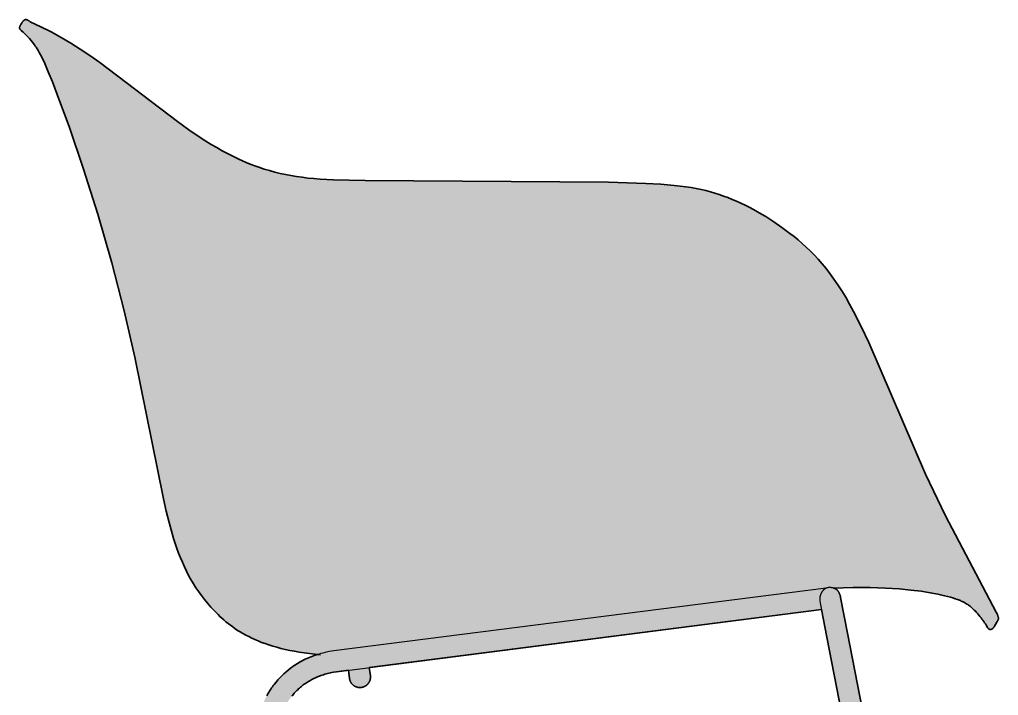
# Model space of a CAD drawing. Header units: millimetres. Extents: x 0 to 1642, y -909 to 770.
# Drawn here: x 1008 to 1566, y 385 to 770 of the extents above; entities that cross this region are included whole.
import ezdxf

# ---------------------------------------------------------------- set-up
doc = ezdxf.new("R2010")
doc.units = ezdxf.units.MM
doc.layers.add('Blocks', color=7, linetype='Continuous')
doc.layers.add('Blocks$Fill', color=7, linetype='Continuous', true_color=0xffffff)
doc.layers.add('Blocks$Inner', color=7, linetype='Continuous', lineweight=25, true_color=0x007f00)
doc.layers.add('Blocks$Outline', color=7, linetype='Continuous', lineweight=35, true_color=0xff3f3f)

# ---------------------------------------------------------------- blocks, each defined once
blk = doc.blocks.new('Fiber Armchair Sled Base Side')
at = {"layer": 'Blocks$Fill', "extrusion": (0, 0, -1)}
h = blk.add_hatch(color=256, dxfattribs=at)
h.paths.add_polyline_path([(-591.92, 423.95), (-592.07, 423.7), (-592.15, 423.59), (-592.22, 423.48), (-592.3, 423.39), (-592.34, 423.34), (-592.38, 423.3), (-592.41, 423.25), (-592.45, 423.21), (-592.49, 423.17), (-592.52, 423.14), (-592.56, 423.1), (-592.6, 423.07), (-592.64, 423.03), (-592.67, 423), (-592.71, 422.97), (-592.75, 422.94), (-592.78, 422.92), (-592.82, 422.89), (-592.85, 422.86), (-592.89, 422.84), (-592.93, 422.82), (-592.96, 422.8), (-593, 422.78), (-593.03, 422.76), (-593.07, 422.74), (-593.1, 422.73), (-593.14, 422.71), (-593.17, 422.7), (-593.2, 422.68), (-593.24, 422.67), (-593.27, 422.66), (-593.31, 422.65), (-593.34, 422.64), (-593.37, 422.63), (-593.41, 422.63), (-593.44, 422.62), (-593.47, 422.61), (-593.5, 422.61), (-593.54, 422.6), (-593.57, 422.6), (-593.6, 422.6), (-593.63, 422.59), (-593.66, 422.59), (-593.69, 422.59), (-593.75, 422.59), (-593.81, 422.59), (-593.87, 422.59), (-593.93, 422.6), (-593.99, 422.6), (-594.09, 422.61), (-594.2, 422.63), (-594.25, 422.64), (-594.3, 422.65), (-594.35, 422.66), (-594.39, 422.67), (-594.44, 422.68), (-594.49, 422.69), (-594.53, 422.71), (-594.58, 422.72), (-594.62, 422.74), (-594.64, 422.75), (-594.66, 422.76), (-594.69, 422.77), (-594.71, 422.78), (-594.73, 422.8), (-594.75, 422.81), (-594.77, 422.82), (-594.79, 422.83), (-594.82, 422.85), (-594.84, 422.86), (-594.88, 422.89), (-594.93, 422.92), (-594.97, 422.96), (-595.02, 422.99), (-595.06, 423.03), (-595.11, 423.08), (-595.15, 423.12), (-595.2, 423.17), (-595.25, 423.22), (-595.3, 423.28), (-595.35, 423.34), (-595.4, 423.4), (-595.51, 423.54), (-595.62, 423.69), (-595.74, 423.86), (-595.87, 424.04), (-596.13, 424.44), (-596.68, 425.34), (-597.74, 427.16), (-597.95, 427.54), (-598.05, 427.72), (-598.09, 427.81), (-598.13, 427.9), (-598.17, 427.99), (-598.2, 428.08), (-598.24, 428.16), (-598.25, 428.21), (-598.26, 428.25), (-598.28, 428.3), (-598.29, 428.34), (-598.3, 428.39), (-598.31, 428.44), (-598.32, 428.48), (-598.33, 428.53), (-598.34, 428.58), (-598.34, 428.62), (-598.35, 428.67), (-598.35, 428.72), (-598.36, 428.77), (-598.36, 428.82), (-598.36, 428.87), (-598.36, 428.93), (-598.36, 428.98), (-598.36, 429.03), (-598.35, 429.09), (-598.35, 429.14), (-598.34, 429.2), (-598.34, 429.26), (-598.33, 429.32), (-598.32, 429.38), (-598.3, 429.5), (-598.27, 429.63), (-598.24, 429.76), (-598.2, 429.9), (-598.16, 430.04), (-598.11, 430.19), (-598.05, 430.35), (-597.99, 430.51), (-597.92, 430.68), (-597.77, 431.04), (-597.58, 431.45), (-597.12, 432.39), (-568.26, 487.3), (-556.78, 511.15), (-524.48, 586.13), (-520.15, 595.29), (-515.75, 603.96), (-513.52, 608.05), (-511.29, 611.95), (-509.05, 615.63), (-506.81, 619.1), (-504.56, 622.38), (-502.31, 625.46), (-500.05, 628.37), (-497.78, 631.11), (-495.51, 633.7), (-493.24, 636.14), (-490.96, 638.45), (-488.68, 640.64), (-486.39, 642.71), (-484.1, 644.68), (-481.81, 646.56), (-479.51, 648.36), (-474.91, 651.76), (-470.29, 654.96), (-465.65, 657.95), (-463.31, 659.37), (-460.97, 660.74), (-458.62, 662.06), (-456.25, 663.32), (-453.87, 664.53), (-451.47, 665.68), (-449.05, 666.77), (-446.61, 667.81), (-444.16, 668.79), (-441.68, 669.71), (-439.18, 670.57), (-436.65, 671.37), (-434.1, 672.11), (-431.49, 672.79), (-428.8, 673.41), (-426.02, 673.98), (-423.12, 674.49), (-420.06, 674.97), (-416.84, 675.39), (-413.42, 675.77), (-405.89, 676.42), (-397.28, 676.94), (-376.07, 677.65), (-219.31, 678.93), (-211.67, 679.36), (-208.1, 679.64), (-204.66, 679.98), (-201.35, 680.38), (-198.13, 680.83), (-194.98, 681.36), (-191.88, 681.95), (-188.81, 682.63), (-185.77, 683.38), (-182.74, 684.21), (-179.74, 685.12), (-176.74, 686.11), (-173.75, 687.2), (-170.76, 688.36), (-167.77, 689.62), (-164.77, 690.97), (-161.76, 692.41), (-158.74, 693.95), (-155.7, 695.58), (-152.63, 697.31), (-149.53, 699.13), (-146.41, 701.06), (-143.24, 703.09), (-136.79, 707.46), (-130.23, 712.14), (-85.91, 745.9), (-80.32, 749.85), (-74.84, 753.53), (-69.4, 756.97), (-63.9, 760.2), (-58.26, 763.28), (-52.4, 766.23), (-46.23, 769.09), (-45.93, 769.34), (-45.64, 769.55), (-45.5, 769.65), (-45.37, 769.73), (-45.24, 769.82), (-45.12, 769.89), (-45, 769.96), (-44.89, 770.02), (-44.78, 770.08), (-44.67, 770.13), (-44.57, 770.17), (-44.52, 770.19), (-44.47, 770.21), (-44.42, 770.23), (-44.37, 770.24), (-44.32, 770.26), (-44.28, 770.27), (-44.23, 770.28), (-44.19, 770.3), (-44.14, 770.3), (-44.1, 770.31), (-44.05, 770.32), (-44.01, 770.33), (-43.97, 770.33), (-43.93, 770.33), (-43.89, 770.34), (-43.85, 770.34), (-43.81, 770.34), (-43.77, 770.34), (-43.73, 770.33), (-43.69, 770.33), (-43.66, 770.33), (-43.62, 770.32), (-43.58, 770.32), (-43.55, 770.31), (-43.51, 770.3), (-43.47, 770.29), (-43.44, 770.29), (-43.41, 770.27), (-43.37, 770.26), (-43.34, 770.25), (-43.3, 770.24), (-43.27, 770.23), (-43.24, 770.21), (-43.2, 770.2), (-43.17, 770.18), (-43.14, 770.16), (-43.07, 770.13), (-43.01, 770.09), (-42.94, 770.05), (-42.88, 770.01), (-42.82, 769.97), (-42.76, 769.92), (-42.7, 769.87), (-42.63, 769.82), (-42.57, 769.77), (-42.51, 769.72), (-42.45, 769.66), (-42.4, 769.6), (-42.34, 769.55), (-42.22, 769.42), (-42.11, 769.3), (-42, 769.16), (-41.89, 769.03), (-41.78, 768.88), (-41.68, 768.74), (-41.47, 768.45), (-41.28, 768.15), (-41.09, 767.85), (-40.92, 767.55), (-40.75, 767.26), (-40.68, 767.12), (-40.61, 766.98), (-40.54, 766.84), (-40.48, 766.7), (-40.42, 766.57), (-40.37, 766.44), (-40.35, 766.38), (-40.33, 766.31), (-40.31, 766.25), (-40.29, 766.19), (-40.28, 766.13), (-40.26, 766.07), (-40.25, 766.01), (-40.24, 765.96), (-40.23, 765.9), (-40.23, 765.85), (-40.22, 765.79), (-40.22, 765.74), (-40.22, 765.69), (-40.22, 765.66), (-40.22, 765.64), (-40.22, 765.61), (-40.22, 765.59), (-40.22, 765.56), (-40.23, 765.54), (-40.23, 765.51), (-40.23, 765.49), (-40.23, 765.46), (-40.24, 765.44), (-40.24, 765.42), (-40.25, 765.39), (-40.25, 765.37), (-40.26, 765.35), (-40.27, 765.32), (-40.27, 765.3), (-40.28, 765.28), (-40.29, 765.26), (-40.29, 765.23), (-40.3, 765.21), (-40.32, 765.17), (-40.34, 765.12), (-40.36, 765.08), (-40.38, 765.04), (-40.41, 764.99), (-40.43, 764.95), (-40.46, 764.91), (-40.49, 764.87), (-40.52, 764.82), (-40.55, 764.78), (-40.58, 764.74), (-40.62, 764.7), (-40.65, 764.66), (-40.73, 764.57), (-40.81, 764.48), (-40.89, 764.4), (-40.98, 764.31), (-41.18, 764.12), (-43.05, 762.43), (-43.5, 761.99), (-44, 761.49), (-44.55, 760.91), (-45.16, 760.25), (-45.82, 759.49), (-46.55, 758.62), (-47.33, 757.64), (-48.64, 755.92), (-49.12, 755.25), (-49.63, 754.51), (-50.17, 753.66), (-50.76, 752.69), (-51.4, 751.58), (-52.08, 750.3), (-52.83, 748.83), (-54.54, 745.23), (-56.56, 740.61), (-58.95, 734.79), (-61.75, 727.6), (-68.6, 708.87), (-76.56, 685.56), (-84.9, 659.29), (-92.88, 631.69), (-99.88, 604.24), (-105.89, 577.88), (-123.83, 490), (-125.46, 483.47), (-127.16, 477.35), (-128.05, 474.43), (-128.96, 471.58), (-129.92, 468.8), (-130.91, 466.09), (-131.95, 463.44), (-133.04, 460.85), (-134.18, 458.31), (-135.38, 455.82), (-136.63, 453.39), (-137.95, 451), (-139.34, 448.65), (-140.8, 446.35), (-142.34, 444.08), (-143.96, 441.85), (-145.66, 439.64), (-147.45, 437.47), (-149.33, 435.31), (-151.3, 433.18), (-153.38, 431.07), (-154.46, 430.03), (-155.58, 428.99), (-156.73, 427.96), (-157.92, 426.94), (-159.16, 425.94), (-160.43, 424.94), (-161.76, 423.97), (-163.13, 423), (-164.56, 422.05), (-166.05, 421.13), (-167.59, 420.21), (-169.19, 419.32), (-170.86, 418.45), (-172.59, 417.61), (-174.4, 416.78), (-176.28, 415.99), (-178.23, 415.21), (-180.26, 414.47), (-182.37, 413.75), (-184.57, 413.07), (-186.85, 412.41), (-189.23, 411.79), (-191.69, 411.19), (-194.25, 410.64), (-196.91, 410.12), (-199.67, 409.63), (-202.53, 409.19), (-205.5, 408.78), (-210.15, 408.27), (-208.85, 407.86), (-207.83, 407.51), (-206.84, 407.15), (-205.88, 406.78), (-204.94, 406.4), (-204.03, 406.01), (-203.15, 405.6), (-202.28, 405.19), (-201.44, 404.76), (-200.62, 404.32), (-199.83, 403.87), (-199.05, 403.42), (-198.29, 402.95), (-197.55, 402.47), (-196.83, 401.99), (-196.12, 401.49), (-195.43, 400.99), (-194.76, 400.48), (-193.45, 399.43), (-192.19, 398.35), (-190.97, 397.25), (-189.79, 396.12), (-188.64, 394.95), (-187.53, 393.76), (-186.46, 392.52), (-185.42, 391.23), (-184.91, 390.57), (-184.42, 389.9), (-183.93, 389.21), (-183.45, 388.51), (-182.98, 387.79), (-182.51, 387.06), (-182.06, 386.31), (-181.62, 385.54), (-181.18, 384.76), (-180.76, 383.96), (-180.34, 383.14), (-179.93, 382.3), (-179.14, 380.56), (-178.39, 378.74), (-177.67, 376.83), (-176.99, 374.82), (-176.34, 372.72), (-89.7, 43.91), (-89.49, 42.83), (-89.31, 41.78), (-89.16, 40.75), (-89.03, 39.74), (-88.93, 38.76), (-88.86, 37.79), (-88.82, 36.85), (-88.8, 35.93), (-88.8, 35.03), (-88.83, 34.15), (-88.88, 33.29), (-88.95, 32.45), (-89.05, 31.62), (-89.17, 30.81), (-89.3, 30.02), (-89.46, 29.25), (-89.64, 28.48), (-89.83, 27.74), (-90.05, 27.01), (-90.28, 26.29), (-90.53, 25.58), (-90.8, 24.89), (-91.08, 24.21), (-91.38, 23.53), (-91.69, 22.87), (-92.02, 22.22), (-92.36, 21.58), (-92.71, 20.95), (-93.07, 20.32), (-93.45, 19.7), (-94.24, 18.49), (-94.65, 17.89), (-95.07, 17.3), (-95.5, 16.71), (-95.95, 16.13), (-96.41, 15.56), (-96.88, 15), (-97.38, 14.45), (-97.89, 13.9), (-98.43, 13.37), (-98.99, 12.85), (-99.56, 12.35), (-100.17, 11.85), (-100.8, 11.37), (-101.45, 10.9), (-102.13, 10.45), (-102.85, 10.01), (-103.59, 9.59), (-104.37, 9.19), (-105.17, 8.8), (-106.02, 8.43), (-106.89, 8.08), (-107.81, 7.75), (-108.76, 7.44), (-109.75, 7.15), (-110.79, 6.88), (-111.86, 6.63), (-112.98, 6.4), (-114.15, 6.2), (-115.36, 6.03), (-116.61, 5.87), (-117.92, 5.75), (-119.28, 5.64), (-124.68, 5.64), (-125.29, -0.45), (-163.08, -0.45), (-163.69, 5.64), (-510.77, 5.61), (-511.34, -0.01), (-548.15, -0.01), (-548.16, 0.07), (-549.27, -0.01), (-549.84, 5.61), (-555.21, 5.61), (-556.39, 5.68), (-557.54, 5.79), (-558.67, 5.93), (-559.77, 6.09), (-560.85, 6.28), (-561.91, 6.49), (-562.93, 6.74), (-563.94, 7), (-564.92, 7.3), (-565.88, 7.61), (-566.81, 7.95), (-567.72, 8.31), (-568.6, 8.7), (-569.46, 9.11), (-570.3, 9.53), (-571.11, 9.98), (-571.91, 10.45), (-572.67, 10.93), (-573.42, 11.44), (-574.14, 11.96), (-574.84, 12.5), (-575.52, 13.05), (-576.18, 13.62), (-576.81, 14.21), (-577.42, 14.81), (-578.01, 15.42), (-578.58, 16.05), (-579.13, 16.69), (-579.66, 17.34), (-580.16, 18), (-580.64, 18.67), (-581.11, 19.36), (-581.55, 20.05), (-581.97, 20.75), (-582.37, 21.46), (-582.75, 22.17), (-583.11, 22.9), (-583.45, 23.62), (-583.77, 24.36), (-584.08, 25.1), (-584.36, 25.84), (-584.62, 26.59), (-584.86, 27.34), (-585.09, 28.09), (-585.29, 28.84), (-585.48, 29.6), (-585.65, 30.35), (-585.79, 31.1), (-585.93, 31.86), (-586.04, 32.61), (-586.13, 33.36), (-586.21, 34.1), (-586.27, 34.85), (-586.31, 35.58), (-586.33, 36.32), (-586.34, 37.05), (-586.33, 37.77), (-586.3, 38.48), (-586.26, 39.19), (-586.19, 39.89), (-586.12, 40.58), (-586.02, 41.26), (-585.91, 41.93), (-508.35, 440.84), (-508.25, 441.31), (-508.15, 441.69), (-508.05, 442.02), (-507.96, 442.31), (-507.86, 442.6), (-507.75, 442.87), (-507.64, 443.14), (-507.52, 443.39), (-507.46, 443.52), (-507.4, 443.64), (-507.34, 443.76), (-507.27, 443.88), (-507.2, 443.99), (-507.13, 444.11), (-507.06, 444.22), (-506.99, 444.32), (-506.91, 444.43), (-506.84, 444.53), (-506.76, 444.63), (-506.68, 444.73), (-506.6, 444.82), (-506.51, 444.91), (-506.43, 445), (-506.34, 445.09), (-506.25, 445.17), (-506.16, 445.25), (-506.06, 445.33), (-505.97, 445.41), (-505.87, 445.48), (-505.77, 445.55), (-505.67, 445.62), (-505.57, 445.68), (-505.46, 445.74), (-505.36, 445.8), (-505.25, 445.85), (-505.14, 445.9), (-505.02, 445.95), (-504.91, 446), (-504.79, 446.04), (-504.68, 446.08), (-504.56, 446.12), (-504.44, 446.15), (-504.32, 446.19), (-504.31, 446.19), (-525.31, 446.42), (-534.03, 446.15), (-541.72, 445.67), (-548.47, 445.04), (-554.35, 444.3), (-559.46, 443.49), (-563.88, 442.65), (-567.68, 441.81), (-569.38, 441.39), (-570.95, 440.97), (-572.4, 440.55), (-573.74, 440.11), (-574.99, 439.67), (-576.14, 439.22), (-576.68, 438.99), (-577.21, 438.75), (-577.72, 438.52), (-578.21, 438.27), (-578.68, 438.03), (-579.14, 437.77), (-579.58, 437.52), (-580.01, 437.25), (-580.43, 436.99), (-580.84, 436.71), (-581.24, 436.43), (-581.63, 436.15), (-582.01, 435.86), (-582.39, 435.56), (-583.13, 434.94), (-583.86, 434.29), (-584.57, 433.61), (-585.26, 432.91), (-585.94, 432.2), (-586.59, 431.47), (-587.23, 430.73), (-587.84, 429.99), (-588.43, 429.25), (-588.99, 428.51), (-589.52, 427.78), (-590.02, 427.06), (-590.48, 426.37), (-590.91, 425.69), (-591.31, 425.04), (-591.67, 424.41)], flags=0)
h.paths.add_polyline_path([(-500.56, 418.1), (-574.03, 40.26), (-574.12, 39.51), (-574.19, 38.77), (-574.24, 38.05), (-574.26, 37.35), (-574.27, 36.65), (-574.26, 35.97), (-574.23, 35.3), (-574.18, 34.65), (-574.11, 34.01), (-574.03, 33.38), (-573.92, 32.77), (-573.8, 32.17), (-573.66, 31.58), (-573.51, 31), (-573.34, 30.44), (-573.16, 29.89), (-572.96, 29.36), (-572.74, 28.83), (-572.52, 28.32), (-572.28, 27.83), (-572.02, 27.34), (-571.76, 26.87), (-571.48, 26.41), (-571.19, 25.96), (-570.89, 25.52), (-570.57, 25.1), (-570.25, 24.69), (-569.92, 24.29), (-569.58, 23.9), (-569.23, 23.53), (-568.87, 23.17), (-568.5, 22.82), (-568.13, 22.48), (-567.75, 22.15), (-567.36, 21.84), (-566.96, 21.54), (-566.56, 21.25), (-566.16, 20.97), (-565.75, 20.7), (-565.33, 20.44), (-564.91, 20.2), (-564.49, 19.96), (-564.06, 19.74), (-563.63, 19.53), (-563.2, 19.33), (-562.77, 19.14), (-562.34, 18.97), (-561.9, 18.8), (-561.47, 18.65), (-561.04, 18.5), (-560.6, 18.37), (-560.17, 18.25), (-559.74, 18.14), (-559.31, 18.03), (-558.88, 17.94), (-558.45, 17.87), (-558.03, 17.8), (-557.62, 17.74), (-557.2, 17.69), (-556.79, 17.65), (-556.39, 17.63), (-555.99, 17.61), (-555.6, 17.6), (-119.28, 17.64), (-118.82, 17.66), (-118.38, 17.68), (-117.94, 17.71), (-117.51, 17.74), (-117.08, 17.79), (-116.66, 17.84), (-116.25, 17.9), (-115.84, 17.97), (-115.44, 18.04), (-115.05, 18.12), (-114.66, 18.21), (-114.28, 18.31), (-113.91, 18.41), (-113.54, 18.52), (-113.18, 18.63), (-112.82, 18.75), (-112.48, 18.88), (-112.13, 19.01), (-111.8, 19.14), (-111.47, 19.29), (-111.14, 19.44), (-110.82, 19.59), (-110.51, 19.75), (-110.2, 19.91), (-109.9, 20.08), (-109.61, 20.25), (-109.32, 20.42), (-109.04, 20.6), (-108.76, 20.79), (-108.49, 20.98), (-108.22, 21.17), (-107.96, 21.36), (-107.71, 21.56), (-107.46, 21.76), (-107.21, 21.97), (-106.97, 22.18), (-106.74, 22.39), (-106.51, 22.6), (-106.07, 23.03), (-105.65, 23.48), (-105.25, 23.93), (-104.87, 24.38), (-104.51, 24.84), (-104.17, 25.31), (-103.85, 25.78), (-103.55, 26.24), (-103.26, 26.71), (-103, 27.18), (-102.75, 27.64), (-102.51, 28.1), (-102.3, 28.56), (-102.1, 29.01), (-101.92, 29.45), (-101.75, 29.89), (-101.6, 30.32), (-101.46, 30.75), (-101.34, 31.17), (-101.23, 31.59), (-101.13, 32), (-101.04, 32.4), (-100.97, 32.8), (-100.91, 33.2), (-100.86, 33.59), (-100.82, 33.98), (-100.79, 34.37), (-100.76, 34.75), (-100.75, 35.13), (-100.75, 35.5), (-100.75, 35.87), (-100.76, 36.24), (-100.78, 36.61), (-100.83, 37.33), (-100.9, 38.05), (-100.98, 38.75), (-101.3, 40.85), (-187.95, 369.66), (-188.33, 370.95), (-188.76, 372.23), (-189.22, 373.5), (-189.72, 374.76), (-190.25, 375.99), (-190.83, 377.21), (-191.44, 378.42), (-192.09, 379.6), (-192.78, 380.76), (-193.51, 381.91), (-193.9, 382.47), (-194.29, 383.02), (-194.69, 383.57), (-195.1, 384.11), (-195.53, 384.65), (-195.96, 385.18), (-196.4, 385.7), (-196.86, 386.22), (-197.32, 386.72), (-197.8, 387.22), (-198.29, 387.72), (-198.79, 388.2), (-199.3, 388.68), (-199.82, 389.15), (-200.35, 389.6), (-200.89, 390.06), (-201.45, 390.5), (-202.01, 390.93), (-202.59, 391.36), (-203.18, 391.77), (-203.78, 392.18), (-204.39, 392.57), (-205.01, 392.96), (-205.65, 393.33), (-206.3, 393.7), (-206.96, 394.06), (-207.63, 394.4), (-208.31, 394.74), (-209.01, 395.06), (-209.72, 395.37), (-210.44, 395.67), (-211.17, 395.96), (-211.91, 396.24), (-212.67, 396.51), (-213.44, 396.76), (-214.22, 397), (-215.02, 397.23), (-215.83, 397.45), (-216.65, 397.65), (-217.48, 397.85), (-218.33, 398.02), (-219.19, 398.19), (-220.95, 398.48), (-227.75, 399.35), (-228.37, 394.46), (-228.41, 394.26), (-228.45, 394.06), (-228.5, 393.85), (-228.56, 393.66), (-228.63, 393.46), (-228.7, 393.26), (-228.78, 393.07), (-228.86, 392.88), (-228.95, 392.7), (-229.05, 392.51), (-229.15, 392.33), (-229.26, 392.16), (-229.38, 391.99), (-229.5, 391.82), (-229.63, 391.66), (-229.76, 391.5), (-229.9, 391.34), (-230.04, 391.19), (-230.19, 391.05), (-230.34, 390.91), (-230.5, 390.78), (-230.66, 390.65), (-230.83, 390.53), (-231, 390.41), (-231.18, 390.3), (-231.36, 390.19), (-231.54, 390.1), (-231.72, 390), (-231.91, 389.92), (-232.1, 389.84), (-232.3, 389.77), (-232.49, 389.7), (-232.69, 389.64), (-232.89, 389.59), (-233.1, 389.55), (-233.3, 389.51), (-233.5, 389.48), (-233.71, 389.45), (-233.92, 389.44), (-234.12, 389.43), (-234.33, 389.42), (-234.54, 389.43), (-234.74, 389.44), (-234.95, 389.46), (-235.16, 389.49), (-235.36, 389.52), (-235.56, 389.56), (-235.77, 389.61), (-235.97, 389.66), (-236.16, 389.72), (-236.36, 389.79), (-236.55, 389.87), (-236.74, 389.95), (-236.93, 390.03), (-237.11, 390.13), (-237.3, 390.23), (-237.47, 390.34), (-237.65, 390.45), (-237.82, 390.57), (-237.98, 390.69), (-238.14, 390.82), (-238.3, 390.96), (-238.45, 391.1), (-238.6, 391.24), (-238.74, 391.39), (-238.88, 391.55), (-239.01, 391.71), (-239.13, 391.88), (-239.25, 392.05), (-239.37, 392.22), (-239.47, 392.4), (-239.58, 392.58), (-239.67, 392.76), (-239.76, 392.95), (-239.84, 393.14), (-239.92, 393.33), (-239.99, 393.53), (-240.05, 393.72), (-240.1, 393.92), (-240.15, 394.12), (-240.19, 394.33), (-240.23, 394.53), (-240.26, 394.74), (-240.28, 394.94), (-240.29, 395.15), (-240.3, 395.36), (-240.29, 395.56), (-240.29, 395.77), (-240.27, 395.98), (-240.25, 396.18), (-239.65, 400.88), (-497.52, 433.92)], flags=0)
at = {"layer": 'Blocks$Inner'}
for points in [[(504.31, 446.19), (515.48, 446.45), (525.31, 446.42), (534.03, 446.15), (541.72, 445.67), (548.47, 445.04), (554.35, 444.3), (559.46, 443.49), (563.88, 442.65), (567.68, 441.81), (569.38, 441.39), (570.95, 440.97), (572.4, 440.55), (573.74, 440.11), (574.99, 439.67), (576.14, 439.22), (576.68, 438.99), (577.21, 438.75), (577.72, 438.52), (578.21, 438.27), (578.68, 438.03), (579.14, 437.77), (579.58, 437.52), (580.01, 437.25), (580.43, 436.99), (580.84, 436.71), (581.24, 436.43), (581.63, 436.15), (582.01, 435.86), (582.39, 435.56), (583.13, 434.94), (583.86, 434.29), (584.57, 433.61), (585.26, 432.91), (585.94, 432.2), (586.59, 431.47), (587.23, 430.73), (587.84, 429.99), (588.43, 429.25), (588.99, 428.51), (589.52, 427.78), (590.02, 427.06), (590.48, 426.37), (590.91, 425.69), (591.31, 425.04), (591.67, 424.41), (591.92, 423.95), (592, 423.82), (592.07, 423.7), (592.15, 423.59), (592.22, 423.48), (592.3, 423.39), (592.34, 423.34), (592.38, 423.3), (592.41, 423.25), (592.45, 423.21), (592.49, 423.17), (592.52, 423.14), (592.56, 423.1), (592.6, 423.07), (592.64, 423.03), (592.67, 423), (592.71, 422.97), (592.75, 422.94), (592.78, 422.92), (592.82, 422.89), (592.85, 422.86), (592.89, 422.84), (592.93, 422.82), (592.96, 422.8), (593, 422.78), (593.03, 422.76), (593.07, 422.74), (593.1, 422.73), (593.14, 422.71), (593.17, 422.7), (593.2, 422.68), (593.24, 422.67), (593.27, 422.66), (593.31, 422.65), (593.34, 422.64), (593.37, 422.63), (593.41, 422.63), (593.44, 422.62), (593.47, 422.61), (593.5, 422.61), (593.54, 422.6), (593.57, 422.6), (593.6, 422.6), (593.63, 422.59), (593.66, 422.59), (593.69, 422.59), (593.75, 422.59), (593.81, 422.59), (593.87, 422.59), (593.93, 422.6), (593.99, 422.6), (594.09, 422.61), (594.2, 422.63), (594.25, 422.64), (594.3, 422.65), (594.35, 422.66), (594.39, 422.67), (594.44, 422.68), (594.49, 422.69), (594.53, 422.71), (594.58, 422.72), (594.62, 422.74), (594.64, 422.75), (594.66, 422.76), (594.69, 422.77), (594.71, 422.78), (594.73, 422.8), (594.75, 422.81), (594.77, 422.82), (594.79, 422.83), (594.82, 422.85), (594.84, 422.86), (594.88, 422.89), (594.93, 422.92), (594.97, 422.96), (595.02, 422.99), (595.06, 423.03), (595.11, 423.08), (595.15, 423.12), (595.2, 423.17), (595.25, 423.22), (595.3, 423.28), (595.35, 423.34), (595.4, 423.4), (595.51, 423.54), (595.62, 423.69), (595.74, 423.86), (595.87, 424.04), (596.13, 424.44), (596.68, 425.34), (597.74, 427.16), (597.95, 427.54), (598.05, 427.72), (598.09, 427.81), (598.13, 427.9), (598.17, 427.99), (598.2, 428.08), (598.24, 428.16), (598.25, 428.21), (598.26, 428.25), (598.28, 428.3), (598.29, 428.34), (598.3, 428.39), (598.31, 428.44), (598.32, 428.48), (598.33, 428.53), (598.34, 428.58), (598.34, 428.62), (598.35, 428.67), (598.35, 428.72), (598.36, 428.77), (598.36, 428.82), (598.36, 428.87), (598.36, 428.93), (598.36, 428.98), (598.36, 429.03), (598.35, 429.09), (598.35, 429.14), (598.34, 429.2), (598.34, 429.26), (598.33, 429.32), (598.32, 429.38), (598.3, 429.5), (598.27, 429.63), (598.24, 429.76), (598.2, 429.9), (598.16, 430.04), (598.11, 430.19), (598.05, 430.35), (597.99, 430.51), (597.92, 430.68), (597.77, 431.04), (597.58, 431.45), (597.12, 432.39), (568.26, 487.3), (556.78, 511.15), (524.48, 586.13), (520.15, 595.29), (515.75, 603.96), (513.52, 608.05), (511.29, 611.95), (509.05, 615.63), (506.81, 619.1), (504.56, 622.38), (502.31, 625.46), (500.05, 628.37), (497.78, 631.11), (495.51, 633.7), (493.24, 636.14), (490.96, 638.45), (488.68, 640.64), (486.39, 642.71), (484.1, 644.68), (481.81, 646.56), (479.51, 648.36), (474.91, 651.76), (470.29, 654.96), (465.65, 657.95), (463.31, 659.37), (460.97, 660.74), (458.62, 662.06), (456.25, 663.32), (453.87, 664.53), (451.47, 665.68), (449.05, 666.77), (446.61, 667.81), (444.16, 668.79), (441.68, 669.71), (439.18, 670.57), (436.65, 671.37), (434.1, 672.11), (431.49, 672.79), (428.8, 673.41), (426.02, 673.98), (423.12, 674.49), (420.06, 674.97), (416.84, 675.39), (413.42, 675.77), (405.89, 676.42), (397.28, 676.94), (376.07, 677.65), (237.23, 678.51), (219.31, 678.93), (211.67, 679.36), (208.1, 679.64), (204.66, 679.98), (201.35, 680.38), (198.13, 680.83), (194.98, 681.36), (191.88, 681.95), (188.81, 682.63), (185.77, 683.38), (182.74, 684.21), (179.74, 685.12), (176.74, 686.11), (173.75, 687.2), (170.76, 688.36), (167.77, 689.62), (164.77, 690.97), (161.76, 692.41), (158.74, 693.95), (155.7, 695.58), (152.63, 697.31), (149.53, 699.13), (146.41, 701.06), (143.24, 703.09), (136.79, 707.46), (130.23, 712.14), (85.91, 745.9), (80.32, 749.85), (74.84, 753.53), (69.4, 756.97), (63.9, 760.2), (58.26, 763.28), (52.4, 766.23), (46.23, 769.09), (45.93, 769.34), (45.64, 769.55), (45.5, 769.65), (45.37, 769.73), (45.24, 769.82), (45.12, 769.89), (45, 769.96), (44.89, 770.02), (44.78, 770.08), (44.67, 770.13), (44.57, 770.17), (44.52, 770.19), (44.47, 770.21), (44.42, 770.23), (44.37, 770.24), (44.32, 770.26), (44.28, 770.27), (44.23, 770.28), (44.19, 770.3), (44.14, 770.3), (44.1, 770.31), (44.05, 770.32), (44.01, 770.33), (43.97, 770.33), (43.93, 770.33), (43.89, 770.34), (43.85, 770.34), (43.81, 770.34), (43.77, 770.34), (43.73, 770.33), (43.69, 770.33), (43.66, 770.33), (43.62, 770.32), (43.58, 770.32), (43.55, 770.31), (43.51, 770.3), (43.47, 770.29), (43.44, 770.29), (43.41, 770.27), (43.37, 770.26), (43.34, 770.25), (43.3, 770.24), (43.27, 770.23), (43.24, 770.21), (43.2, 770.2), (43.17, 770.18), (43.14, 770.16), (43.07, 770.13), (43.01, 770.09), (42.94, 770.05), (42.88, 770.01), (42.82, 769.97), (42.76, 769.92), (42.7, 769.87), (42.63, 769.82), (42.57, 769.77), (42.51, 769.72), (42.45, 769.66), (42.4, 769.6), (42.34, 769.55), (42.22, 769.42), (42.11, 769.3), (42, 769.16), (41.89, 769.03), (41.78, 768.88), (41.68, 768.74), (41.47, 768.45), (41.28, 768.15), (41.09, 767.85), (40.92, 767.55), (40.75, 767.26), (40.68, 767.12), (40.61, 766.98), (40.54, 766.84), (40.48, 766.7), (40.42, 766.57), (40.37, 766.44), (40.35, 766.38), (40.33, 766.31), (40.31, 766.25), (40.29, 766.19), (40.28, 766.13), (40.26, 766.07), (40.25, 766.01), (40.24, 765.96), (40.23, 765.9), (40.23, 765.85), (40.22, 765.79), (40.22, 765.74), (40.22, 765.69), (40.22, 765.66), (40.22, 765.64), (40.22, 765.61), (40.22, 765.59), (40.22, 765.56), (40.23, 765.54), (40.23, 765.51), (40.23, 765.49), (40.23, 765.46), (40.24, 765.44), (40.24, 765.42), (40.25, 765.39), (40.25, 765.37), (40.26, 765.35), (40.27, 765.32), (40.27, 765.3), (40.28, 765.28), (40.29, 765.26), (40.29, 765.23), (40.3, 765.21), (40.32, 765.17), (40.34, 765.12), (40.36, 765.08), (40.38, 765.04), (40.41, 764.99), (40.43, 764.95), (40.46, 764.91), (40.49, 764.87), (40.52, 764.82), (40.55, 764.78), (40.58, 764.74), (40.62, 764.7), (40.65, 764.66), (40.73, 764.57), (40.81, 764.48), (40.89, 764.4), (40.98, 764.31), (41.18, 764.12), (42.28, 763.14), (43.05, 762.43), (43.5, 761.99), (44, 761.49), (44.55, 760.91), (45.16, 760.25), (45.82, 759.49), (46.55, 758.62), (47.33, 757.64), (48.64, 755.92), (49.12, 755.25), (49.63, 754.51), (50.17, 753.66), (50.76, 752.69), (51.4, 751.58), (52.08, 750.3), (52.83, 748.83), (54.54, 745.23), (56.56, 740.61), (58.95, 734.79), (61.75, 727.6), (68.6, 708.87), (76.56, 685.56), (84.9, 659.29), (92.88, 631.69), (99.88, 604.24), (105.89, 577.88), (122.23, 497.03), (123.83, 490), (125.46, 483.47), (127.16, 477.35), (128.05, 474.43), (128.96, 471.58), (129.92, 468.8), (130.91, 466.09), (131.95, 463.44), (133.04, 460.85), (134.18, 458.31), (135.38, 455.82), (136.63, 453.39), (137.95, 451), (139.34, 448.65), (140.8, 446.35), (142.34, 444.08), (143.96, 441.85), (145.66, 439.64), (147.45, 437.47), (149.33, 435.31), (151.3, 433.18), (153.38, 431.07), (154.46, 430.03), (155.58, 428.99), (156.73, 427.96), (157.92, 426.94), (159.16, 425.94), (160.43, 424.94), (161.76, 423.97), (163.13, 423), (164.56, 422.05), (166.05, 421.13), (167.59, 420.21), (169.19, 419.32), (170.86, 418.45), (172.59, 417.61), (174.4, 416.78), (176.28, 415.99), (178.23, 415.21), (180.26, 414.47), (182.37, 413.75), (184.57, 413.07), (186.85, 412.41), (189.23, 411.79), (191.69, 411.19), (194.25, 410.64), (196.91, 410.12), (199.67, 409.63), (202.53, 409.19), (205.5, 408.78), (211.77, 408.09)], [(500.22, 446.14), (219.41, 410.37), (216.83, 409.91), (214.39, 409.39), (213.22, 409.11), (212.08, 408.82), (210.97, 408.51), (209.9, 408.19), (208.85, 407.86), (207.83, 407.51), (206.84, 407.15), (205.88, 406.78), (204.94, 406.4), (204.03, 406.01), (203.15, 405.6), (202.28, 405.19), (201.44, 404.76), (200.62, 404.32), (199.83, 403.87), (199.05, 403.42), (198.29, 402.95), (197.55, 402.47), (196.83, 401.99), (196.12, 401.49), (195.43, 400.99), (194.76, 400.48), (193.45, 399.43), (192.19, 398.35), (190.97, 397.25), (189.79, 396.12), (188.64, 394.95), (187.53, 393.76), (186.46, 392.52), (185.42, 391.23), (184.91, 390.57), (184.42, 389.9), (183.93, 389.21), (183.45, 388.51), (182.98, 387.79), (182.51, 387.06), (182.06, 386.31), (181.62, 385.54), (181.18, 384.76)], [(585.78, 42.59), (512.34, 420.39), (508.35, 440.84), (508.25, 441.31), (508.15, 441.69), (508.05, 442.02), (507.96, 442.31), (507.86, 442.6), (507.75, 442.87), (507.64, 443.14), (507.52, 443.39), (507.46, 443.52), (507.4, 443.64), (507.34, 443.76), (507.27, 443.88), (507.2, 443.99), (507.13, 444.11), (507.06, 444.22), (506.99, 444.32), (506.91, 444.43), (506.84, 444.53), (506.76, 444.63), (506.68, 444.73), (506.6, 444.82), (506.51, 444.91), (506.43, 445), (506.34, 445.09), (506.25, 445.17), (506.16, 445.25), (506.06, 445.33), (505.97, 445.41), (505.87, 445.48), (505.77, 445.55), (505.67, 445.62), (505.57, 445.68), (505.46, 445.74), (505.36, 445.8), (505.25, 445.85), (505.14, 445.9), (505.02, 445.95), (504.91, 446), (504.79, 446.04), (504.68, 446.08), (504.56, 446.12), (504.44, 446.15), (504.32, 446.19), (504.21, 446.22), (504.09, 446.25), (503.97, 446.27), (503.72, 446.32), (503.48, 446.36), (503.25, 446.39), (503.01, 446.41), (502.78, 446.43), (502.55, 446.44), (502.33, 446.45), (502.11, 446.45), (501.91, 446.44), (501.71, 446.43), (501.52, 446.42), (501.34, 446.4), (501.16, 446.38), (501.08, 446.37), (500.99, 446.36), (500.91, 446.34), (500.83, 446.32), (500.75, 446.31), (500.67, 446.29), (500.59, 446.27), (500.52, 446.24), (500.44, 446.22), (500.37, 446.2), (500.3, 446.17), (500.22, 446.14), (500.15, 446.11), (500.08, 446.08), (500.01, 446.05), (499.94, 446.01), (499.87, 445.97), (499.8, 445.94), (499.73, 445.9), (499.66, 445.85), (499.59, 445.81), (499.52, 445.76), (499.38, 445.67), (499.23, 445.56), (499.09, 445.45), (498.95, 445.33), (498.8, 445.21), (498.66, 445.07), (498.52, 444.93), (498.38, 444.79), (498.24, 444.64), (498.11, 444.49), (497.98, 444.33), (497.85, 444.16), (497.73, 444), (497.61, 443.82), (497.5, 443.65), (497.39, 443.47), (497.29, 443.29), (497.2, 443.11), (497.11, 442.93), (497.03, 442.74), (496.95, 442.56), (496.89, 442.37), (496.82, 442.18), (496.77, 441.99), (496.72, 441.8), (496.67, 441.62), (496.63, 441.43), (496.6, 441.25), (496.57, 441.07), (496.54, 440.89), (496.52, 440.71), (496.5, 440.53), (496.49, 440.36), (496.49, 440.28), (496.49, 440.19), (496.49, 440.09), (496.49, 439.99), (496.49, 439.87), (496.51, 439.74), (496.52, 439.58), (496.54, 439.4), (496.61, 438.95), (497, 436.62), (500.56, 418.1), (574.03, 40.26)], [(195.53, 384.65), (195.96, 385.18), (196.4, 385.7), (196.86, 386.22), (197.32, 386.72), (197.8, 387.22), (198.29, 387.72), (198.79, 388.2), (199.3, 388.68), (199.82, 389.15), (200.35, 389.6), (200.89, 390.06), (201.45, 390.5), (202.01, 390.93), (202.59, 391.36), (203.18, 391.77), (203.78, 392.18), (204.39, 392.57), (205.01, 392.96), (205.65, 393.33), (206.3, 393.7), (206.96, 394.06), (207.63, 394.4), (208.31, 394.74), (209.01, 395.06), (209.72, 395.37), (210.44, 395.67), (211.17, 395.96), (211.91, 396.24), (212.67, 396.51), (213.44, 396.76), (214.22, 397), (215.02, 397.23), (215.83, 397.45), (216.65, 397.65), (217.48, 397.85), (218.33, 398.02), (219.19, 398.19), (220.95, 398.48), (497.53, 433.92)], [(239.65, 400.88), (240.25, 396.18), (240.27, 395.98), (240.29, 395.77), (240.29, 395.56), (240.3, 395.36), (240.29, 395.15), (240.28, 394.94), (240.26, 394.74), (240.23, 394.53), (240.19, 394.33), (240.15, 394.12), (240.1, 393.92), (240.05, 393.72), (239.99, 393.53), (239.92, 393.33), (239.84, 393.14), (239.76, 392.95), (239.67, 392.76), (239.58, 392.58), (239.47, 392.4), (239.37, 392.22), (239.25, 392.05), (239.13, 391.88), (239.01, 391.71), (238.88, 391.55), (238.74, 391.39), (238.6, 391.24), (238.45, 391.1), (238.3, 390.96), (238.14, 390.82), (237.98, 390.69), (237.82, 390.57), (237.65, 390.45), (237.47, 390.34), (237.3, 390.23), (237.11, 390.13), (236.93, 390.03), (236.74, 389.95), (236.55, 389.87), (236.36, 389.79), (236.16, 389.72), (235.97, 389.66), (235.77, 389.61), (235.56, 389.56), (235.36, 389.52), (235.16, 389.49), (234.95, 389.46), (234.74, 389.44), (234.54, 389.43), (234.33, 389.42), (234.12, 389.43), (233.92, 389.44), (233.71, 389.45), (233.5, 389.48), (233.3, 389.51), (233.1, 389.55), (232.89, 389.59), (232.69, 389.64), (232.49, 389.7), (232.3, 389.77), (232.1, 389.84), (231.91, 389.92), (231.72, 390), (231.54, 390.1), (231.36, 390.19), (231.18, 390.3), (231, 390.41), (230.83, 390.53), (230.66, 390.65), (230.5, 390.78), (230.34, 390.91), (230.19, 391.05), (230.04, 391.19), (229.9, 391.34), (229.76, 391.5), (229.63, 391.66), (229.5, 391.82), (229.38, 391.99), (229.26, 392.16), (229.15, 392.33), (229.05, 392.51), (228.95, 392.7), (228.86, 392.88), (228.78, 393.07), (228.7, 393.26), (228.63, 393.46), (228.56, 393.66), (228.5, 393.85), (228.45, 394.06), (228.41, 394.26), (228.37, 394.46), (228.34, 394.67), (227.75, 399.35)]]:
    blk.add_lwpolyline(points, dxfattribs=at)
at = {"layer": 'Blocks$Outline'}
for points in [[(591.92, 423.95), (592, 423.82), (592.07, 423.7), (592.15, 423.59), (592.22, 423.48), (592.3, 423.39), (592.34, 423.34), (592.38, 423.3), (592.41, 423.25), (592.45, 423.21), (592.49, 423.17), (592.52, 423.14), (592.56, 423.1), (592.6, 423.07), (592.64, 423.03), (592.67, 423), (592.71, 422.97), (592.75, 422.94), (592.78, 422.92), (592.82, 422.89), (592.85, 422.86), (592.89, 422.84), (592.93, 422.82), (592.96, 422.8), (593, 422.78), (593.03, 422.76), (593.07, 422.74), (593.1, 422.73), (593.14, 422.71), (593.17, 422.7), (593.2, 422.68), (593.24, 422.67), (593.27, 422.66), (593.31, 422.65), (593.34, 422.64), (593.37, 422.63), (593.41, 422.63), (593.44, 422.62), (593.47, 422.61), (593.5, 422.61), (593.54, 422.6), (593.57, 422.6), (593.6, 422.6), (593.63, 422.59), (593.66, 422.59), (593.69, 422.59), (593.75, 422.59), (593.81, 422.59), (593.87, 422.59), (593.93, 422.6), (593.99, 422.6), (594.09, 422.61), (594.2, 422.63), (594.25, 422.64), (594.3, 422.65), (594.35, 422.66), (594.39, 422.67), (594.44, 422.68), (594.49, 422.69), (594.53, 422.71), (594.58, 422.72), (594.62, 422.74), (594.64, 422.75), (594.66, 422.76), (594.69, 422.77), (594.71, 422.78), (594.73, 422.8), (594.75, 422.81), (594.77, 422.82), (594.79, 422.83), (594.82, 422.85), (594.84, 422.86), (594.88, 422.89), (594.93, 422.92), (594.97, 422.96), (595.02, 422.99), (595.06, 423.03), (595.11, 423.08), (595.15, 423.12), (595.2, 423.17), (595.25, 423.22), (595.3, 423.28), (595.35, 423.34), (595.4, 423.4), (595.51, 423.54), (595.62, 423.69), (595.74, 423.86), (595.87, 424.04), (596.13, 424.44), (596.68, 425.34), (597.74, 427.16), (597.95, 427.54), (598.05, 427.72), (598.09, 427.81), (598.13, 427.9), (598.17, 427.99), (598.2, 428.08), (598.24, 428.16), (598.25, 428.21), (598.26, 428.25), (598.28, 428.3), (598.29, 428.34), (598.3, 428.39), (598.31, 428.44), (598.32, 428.48), (598.33, 428.53), (598.34, 428.58), (598.34, 428.62), (598.35, 428.67), (598.35, 428.72), (598.36, 428.77), (598.36, 428.82), (598.36, 428.87), (598.36, 428.93), (598.36, 428.98), (598.36, 429.03), (598.35, 429.09), (598.35, 429.14), (598.34, 429.2), (598.34, 429.26), (598.33, 429.32), (598.32, 429.38), (598.3, 429.5), (598.27, 429.63), (598.24, 429.76), (598.2, 429.9), (598.16, 430.04), (598.11, 430.19), (598.05, 430.35), (597.99, 430.51), (597.92, 430.68), (597.77, 431.04), (597.58, 431.45), (597.12, 432.39), (568.26, 487.3), (556.78, 511.15), (524.48, 586.13), (520.15, 595.29), (515.75, 603.96), (513.52, 608.05), (511.29, 611.95), (509.05, 615.63), (506.81, 619.1), (504.56, 622.38), (502.31, 625.46), (500.05, 628.37), (497.78, 631.11), (495.51, 633.7), (493.24, 636.14), (490.96, 638.45), (488.68, 640.64), (486.39, 642.71), (484.1, 644.68), (481.81, 646.56), (479.51, 648.36), (474.91, 651.76), (470.29, 654.96), (465.65, 657.95), (463.31, 659.37), (460.97, 660.74), (458.62, 662.06), (456.25, 663.32), (453.87, 664.53), (451.47, 665.68), (449.05, 666.77), (446.61, 667.81), (444.16, 668.79), (441.68, 669.71), (439.18, 670.57), (436.65, 671.37), (434.1, 672.11), (431.49, 672.79), (428.8, 673.41), (426.02, 673.98), (423.12, 674.49), (420.06, 674.97), (416.84, 675.39), (413.42, 675.77), (405.89, 676.42), (397.28, 676.94), (376.07, 677.65), (237.23, 678.51), (219.31, 678.93), (211.67, 679.36), (208.1, 679.64), (204.66, 679.98), (201.35, 680.38), (198.13, 680.83), (194.98, 681.36), (191.88, 681.95), (188.81, 682.63), (185.77, 683.38), (182.74, 684.21), (179.74, 685.12), (176.74, 686.11), (173.75, 687.2), (170.76, 688.36), (167.77, 689.62), (164.77, 690.97), (161.76, 692.41), (158.74, 693.95), (155.7, 695.58), (152.63, 697.31), (149.53, 699.13), (146.41, 701.06), (143.24, 703.09), (136.79, 707.46), (130.23, 712.14), (85.91, 745.9), (80.32, 749.85), (74.84, 753.53), (69.4, 756.97), (63.9, 760.2), (58.26, 763.28), (52.4, 766.23), (46.23, 769.09), (45.93, 769.34), (45.64, 769.55), (45.5, 769.65), (45.37, 769.73), (45.24, 769.82), (45.12, 769.89), (45, 769.96), (44.89, 770.02), (44.78, 770.08), (44.67, 770.13), (44.57, 770.17), (44.52, 770.19), (44.47, 770.21), (44.42, 770.23), (44.37, 770.24), (44.32, 770.26), (44.28, 770.27), (44.23, 770.28), (44.19, 770.3), (44.14, 770.3), (44.1, 770.31), (44.05, 770.32), (44.01, 770.33), (43.97, 770.33), (43.93, 770.33), (43.89, 770.34), (43.85, 770.34), (43.81, 770.34), (43.77, 770.34), (43.73, 770.33), (43.69, 770.33), (43.66, 770.33), (43.62, 770.32), (43.58, 770.32), (43.55, 770.31), (43.51, 770.3), (43.47, 770.29), (43.44, 770.29), (43.41, 770.27), (43.37, 770.26), (43.34, 770.25), (43.3, 770.24), (43.27, 770.23), (43.24, 770.21), (43.2, 770.2), (43.17, 770.18), (43.14, 770.16), (43.07, 770.13), (43.01, 770.09), (42.94, 770.05), (42.88, 770.01), (42.82, 769.97), (42.76, 769.92), (42.7, 769.87), (42.63, 769.82), (42.57, 769.77), (42.51, 769.72), (42.45, 769.66), (42.4, 769.6), (42.34, 769.55), (42.22, 769.42), (42.11, 769.3), (42, 769.16), (41.89, 769.03), (41.78, 768.88), (41.68, 768.74), (41.47, 768.45), (41.28, 768.15), (41.09, 767.85), (40.92, 767.55), (40.75, 767.26), (40.68, 767.12), (40.61, 766.98), (40.54, 766.84), (40.48, 766.7), (40.42, 766.57), (40.37, 766.44), (40.35, 766.38), (40.33, 766.31), (40.31, 766.25), (40.29, 766.19), (40.28, 766.13), (40.26, 766.07), (40.25, 766.01), (40.24, 765.96), (40.23, 765.9), (40.23, 765.85), (40.22, 765.79), (40.22, 765.74), (40.22, 765.69), (40.22, 765.66), (40.22, 765.64), (40.22, 765.61), (40.22, 765.59), (40.22, 765.56), (40.23, 765.54), (40.23, 765.51), (40.23, 765.49), (40.23, 765.46), (40.24, 765.44), (40.24, 765.42), (40.25, 765.39), (40.25, 765.37), (40.26, 765.35), (40.27, 765.32), (40.27, 765.3), (40.28, 765.28), (40.29, 765.26), (40.29, 765.23), (40.3, 765.21), (40.32, 765.17), (40.34, 765.12), (40.36, 765.08), (40.38, 765.04), (40.41, 764.99), (40.43, 764.95), (40.46, 764.91), (40.49, 764.87), (40.52, 764.82), (40.55, 764.78), (40.58, 764.74), (40.62, 764.7), (40.65, 764.66), (40.73, 764.57), (40.81, 764.48), (40.89, 764.4), (40.98, 764.31), (41.18, 764.12), (42.28, 763.14), (43.05, 762.43), (43.5, 761.99), (44, 761.49), (44.55, 760.91), (45.16, 760.25), (45.82, 759.49), (46.55, 758.62), (47.33, 757.64), (48.64, 755.92), (49.12, 755.25), (49.63, 754.51), (50.17, 753.66), (50.76, 752.69), (51.4, 751.58), (52.08, 750.3), (52.83, 748.83), (54.54, 745.23), (56.56, 740.61), (58.95, 734.79), (61.75, 727.6), (68.6, 708.87), (76.56, 685.56), (84.9, 659.29), (92.88, 631.69), (99.88, 604.24), (105.89, 577.88), (122.23, 497.03), (123.83, 490), (125.46, 483.47), (127.16, 477.35), (128.05, 474.43), (128.96, 471.58), (129.92, 468.8), (130.91, 466.09), (131.95, 463.44), (133.04, 460.85), (134.18, 458.31), (135.38, 455.82), (136.63, 453.39), (137.95, 451), (139.34, 448.65), (140.8, 446.35), (142.34, 444.08), (143.96, 441.85), (145.66, 439.64), (147.45, 437.47), (149.33, 435.31), (151.3, 433.18), (153.38, 431.07), (154.46, 430.03), (155.58, 428.99), (156.73, 427.96), (157.92, 426.94), (159.16, 425.94), (160.43, 424.94), (161.76, 423.97), (163.13, 423), (164.56, 422.05), (166.05, 421.13), (167.59, 420.21), (169.19, 419.32), (170.86, 418.45), (172.59, 417.61), (174.4, 416.78), (176.28, 415.99), (178.23, 415.21), (180.26, 414.47), (182.37, 413.75), (184.57, 413.07), (186.85, 412.41), (189.23, 411.79), (191.69, 411.19), (194.25, 410.64), (196.91, 410.12), (199.67, 409.63), (202.53, 409.19), (205.5, 408.78), (210.15, 408.27)], [(504.31, 446.19), (515.48, 446.45), (525.31, 446.42), (534.03, 446.15), (541.72, 445.67), (548.47, 445.04), (554.35, 444.3), (559.46, 443.49), (563.88, 442.65), (567.68, 441.81), (569.38, 441.39), (570.95, 440.97), (572.4, 440.55), (573.74, 440.11), (574.99, 439.67), (576.14, 439.22), (576.68, 438.99), (577.21, 438.75), (577.72, 438.52), (578.21, 438.27), (578.68, 438.03), (579.14, 437.77), (579.58, 437.52), (580.01, 437.25), (580.43, 436.99), (580.84, 436.71), (581.24, 436.43), (581.63, 436.15), (582.01, 435.86), (582.39, 435.56), (583.13, 434.94), (583.86, 434.29), (584.57, 433.61), (585.26, 432.91), (585.94, 432.2), (586.59, 431.47), (587.23, 430.73), (587.84, 429.99), (588.43, 429.25), (588.99, 428.51), (589.52, 427.78), (590.02, 427.06), (590.48, 426.37), (590.91, 425.69), (591.31, 425.04), (591.67, 424.41), (591.92, 423.95)], [(585.78, 42.59), (512.34, 420.39), (508.35, 440.84), (508.25, 441.31), (508.15, 441.69), (508.05, 442.02), (507.96, 442.31), (507.86, 442.6), (507.75, 442.87), (507.64, 443.14), (507.52, 443.39), (507.46, 443.52), (507.4, 443.64), (507.34, 443.76), (507.27, 443.88), (507.2, 443.99), (507.13, 444.11), (507.06, 444.22), (506.99, 444.32), (506.91, 444.43), (506.84, 444.53), (506.76, 444.63), (506.68, 444.73), (506.6, 444.82), (506.51, 444.91), (506.43, 445), (506.34, 445.09), (506.25, 445.17), (506.16, 445.25), (506.06, 445.33), (505.97, 445.41), (505.87, 445.48), (505.77, 445.55), (505.67, 445.62), (505.57, 445.68), (505.46, 445.74), (505.36, 445.8), (505.25, 445.85), (505.14, 445.9), (505.02, 445.95), (504.91, 446), (504.79, 446.04), (504.68, 446.08), (504.56, 446.12), (504.44, 446.15), (504.32, 446.19), (504.31, 446.19)], [(239.65, 400.88), (497.52, 433.92)], [(497.52, 433.92), (500.56, 418.1)], [(500.56, 418.1), (574.03, 40.26)], [(195.53, 384.65), (195.96, 385.18), (196.4, 385.7), (196.86, 386.22), (197.32, 386.72), (197.8, 387.22), (198.29, 387.72), (198.79, 388.2), (199.3, 388.68), (199.82, 389.15), (200.35, 389.6), (200.89, 390.06), (201.45, 390.5), (202.01, 390.93), (202.59, 391.36), (203.18, 391.77), (203.78, 392.18), (204.39, 392.57), (205.01, 392.96), (205.65, 393.33), (206.3, 393.7), (206.96, 394.06), (207.63, 394.4), (208.31, 394.74), (209.01, 395.06), (209.72, 395.37), (210.44, 395.67), (211.17, 395.96), (211.91, 396.24), (212.67, 396.51), (213.44, 396.76), (214.22, 397), (215.02, 397.23), (215.83, 397.45), (216.65, 397.65), (217.48, 397.85), (218.33, 398.02), (219.19, 398.19), (220.95, 398.48), (227.75, 399.35)], [(210.15, 408.27), (209.9, 408.19), (208.85, 407.86), (207.83, 407.51), (206.84, 407.15), (205.88, 406.78), (204.94, 406.4), (204.03, 406.01), (203.15, 405.6), (202.28, 405.19), (201.44, 404.76), (200.62, 404.32), (199.83, 403.87), (199.05, 403.42), (198.29, 402.95), (197.55, 402.47), (196.83, 401.99), (196.12, 401.49), (195.43, 400.99), (194.76, 400.48), (193.45, 399.43), (192.19, 398.35), (190.97, 397.25), (189.79, 396.12), (188.64, 394.95), (187.53, 393.76), (186.46, 392.52), (185.42, 391.23), (184.91, 390.57), (184.42, 389.9), (183.93, 389.21), (183.45, 388.51), (182.98, 387.79), (182.51, 387.06), (182.06, 386.31), (181.62, 385.54), (181.18, 384.76)], [(227.75, 399.35), (228.34, 394.67), (228.37, 394.46), (228.41, 394.26), (228.45, 394.06), (228.5, 393.85), (228.56, 393.66), (228.63, 393.46), (228.7, 393.26), (228.78, 393.07), (228.86, 392.88), (228.95, 392.7), (229.05, 392.51), (229.15, 392.33), (229.26, 392.16), (229.38, 391.99), (229.5, 391.82), (229.63, 391.66), (229.76, 391.5), (229.9, 391.34), (230.04, 391.19), (230.19, 391.05), (230.34, 390.91), (230.5, 390.78), (230.66, 390.65), (230.83, 390.53), (231, 390.41), (231.18, 390.3), (231.36, 390.19), (231.54, 390.1), (231.72, 390), (231.91, 389.92), (232.1, 389.84), (232.3, 389.77), (232.49, 389.7), (232.69, 389.64), (232.89, 389.59), (233.1, 389.55), (233.3, 389.51), (233.5, 389.48), (233.71, 389.45), (233.92, 389.44), (234.12, 389.43), (234.33, 389.42), (234.54, 389.43), (234.74, 389.44), (234.95, 389.46), (235.16, 389.49), (235.36, 389.52), (235.56, 389.56), (235.77, 389.61), (235.97, 389.66), (236.16, 389.72), (236.36, 389.79), (236.55, 389.87), (236.74, 389.95), (236.93, 390.03), (237.11, 390.13), (237.3, 390.23), (237.47, 390.34), (237.65, 390.45), (237.82, 390.57), (237.98, 390.69), (238.14, 390.82), (238.3, 390.96), (238.45, 391.1), (238.6, 391.24), (238.74, 391.39), (238.88, 391.55), (239.01, 391.71), (239.13, 391.88), (239.25, 392.05), (239.37, 392.22), (239.47, 392.4), (239.58, 392.58), (239.67, 392.76), (239.76, 392.95), (239.84, 393.14), (239.92, 393.33), (239.99, 393.53), (240.05, 393.72), (240.1, 393.92), (240.15, 394.12), (240.19, 394.33), (240.23, 394.53), (240.26, 394.74), (240.28, 394.94), (240.29, 395.15), (240.3, 395.36), (240.29, 395.56), (240.29, 395.77), (240.27, 395.98), (240.25, 396.18), (239.65, 400.88)]]:
    blk.add_lwpolyline(points, dxfattribs=at)

msp = doc.modelspace()

# ---------------------------------------------------------------- block references
at = {"layer": 'Blocks'}
msp.add_blockref('Fiber Armchair Sled Base Side', (967.68, 0), dxfattribs=at)

doc.saveas('drawing.dxf')
